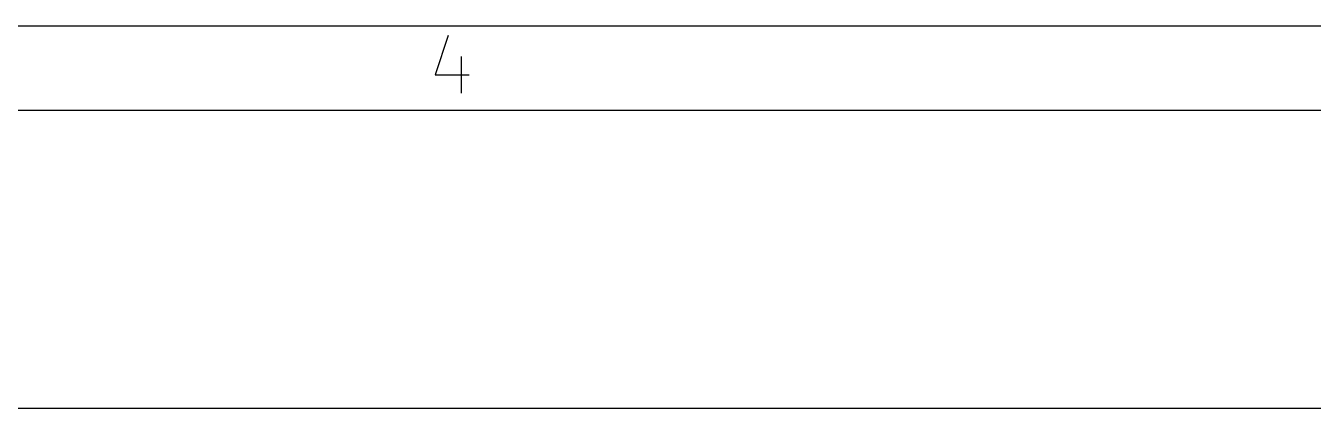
# Model space of a CAD drawing. Extents: x 0.4 to 11.3, y -7.9 to -0.4.
# Drawn here: x 6.916 to 8.115, y -0.75 to -0.394 of the extents above; entities that cross this region are included whole.
import ezdxf

# ---------------------------------------------------------------- set-up
doc = ezdxf.new("R2010")
doc.units = 0
doc.header["$MEASUREMENT"] = 0
doc.layers.add('GREEN3', color=91, linetype='CONTINUOUS')
doc.layers.add('RED2', color=1, linetype='CONTINUOUS')

msp = doc.modelspace()

# ---------------------------------------------------------------- linework, layer by layer
at = {"layer": 'GREEN3', "linetype": 'CONTINUOUS'}
msp.add_line((6.25, -0.75), (8.65, -0.75), dxfattribs=at)
at = {"layer": 'RED2', "linetype": 'CONTINUOUS'}
for p, q in [((0.3937, -0.3937), (11.2993, -0.3937)), ((7.3093, -0.4028), (7.2971, -0.4394)), ((7.3215, -0.4223), (7.3215, -0.4564)), ((7.2971, -0.4394), (7.3288, -0.4394)), ((0.4724, -0.4724), (11.2206, -0.4724))]:
    msp.add_line(p, q, dxfattribs=at)

doc.saveas('drawing.dxf')
